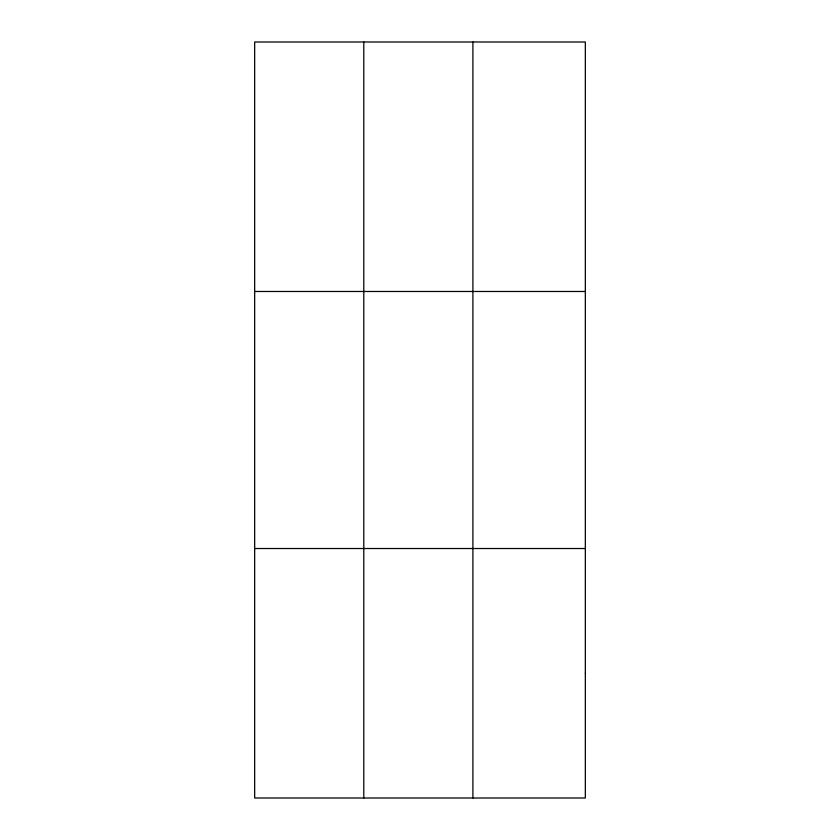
<?xml version="1.0" encoding="UTF-8"?>
<svg xmlns="http://www.w3.org/2000/svg" width="840" height="840" viewBox="0 0 840 840"><rect width="100%" height="100%" fill="white"/><g stroke="black" fill="none" stroke-linecap="round" stroke-linejoin="round"><path stroke-width="1.26" d="M363.794 798L363.794 42M472.899 798L472.899 42M254.678 291.48L585.323 291.48M254.678 548.52L585.323 548.52M585.323 673.26L585.323 798L254.678 798L254.678 42L585.323 42L585.323 673.26"/></g></svg>
